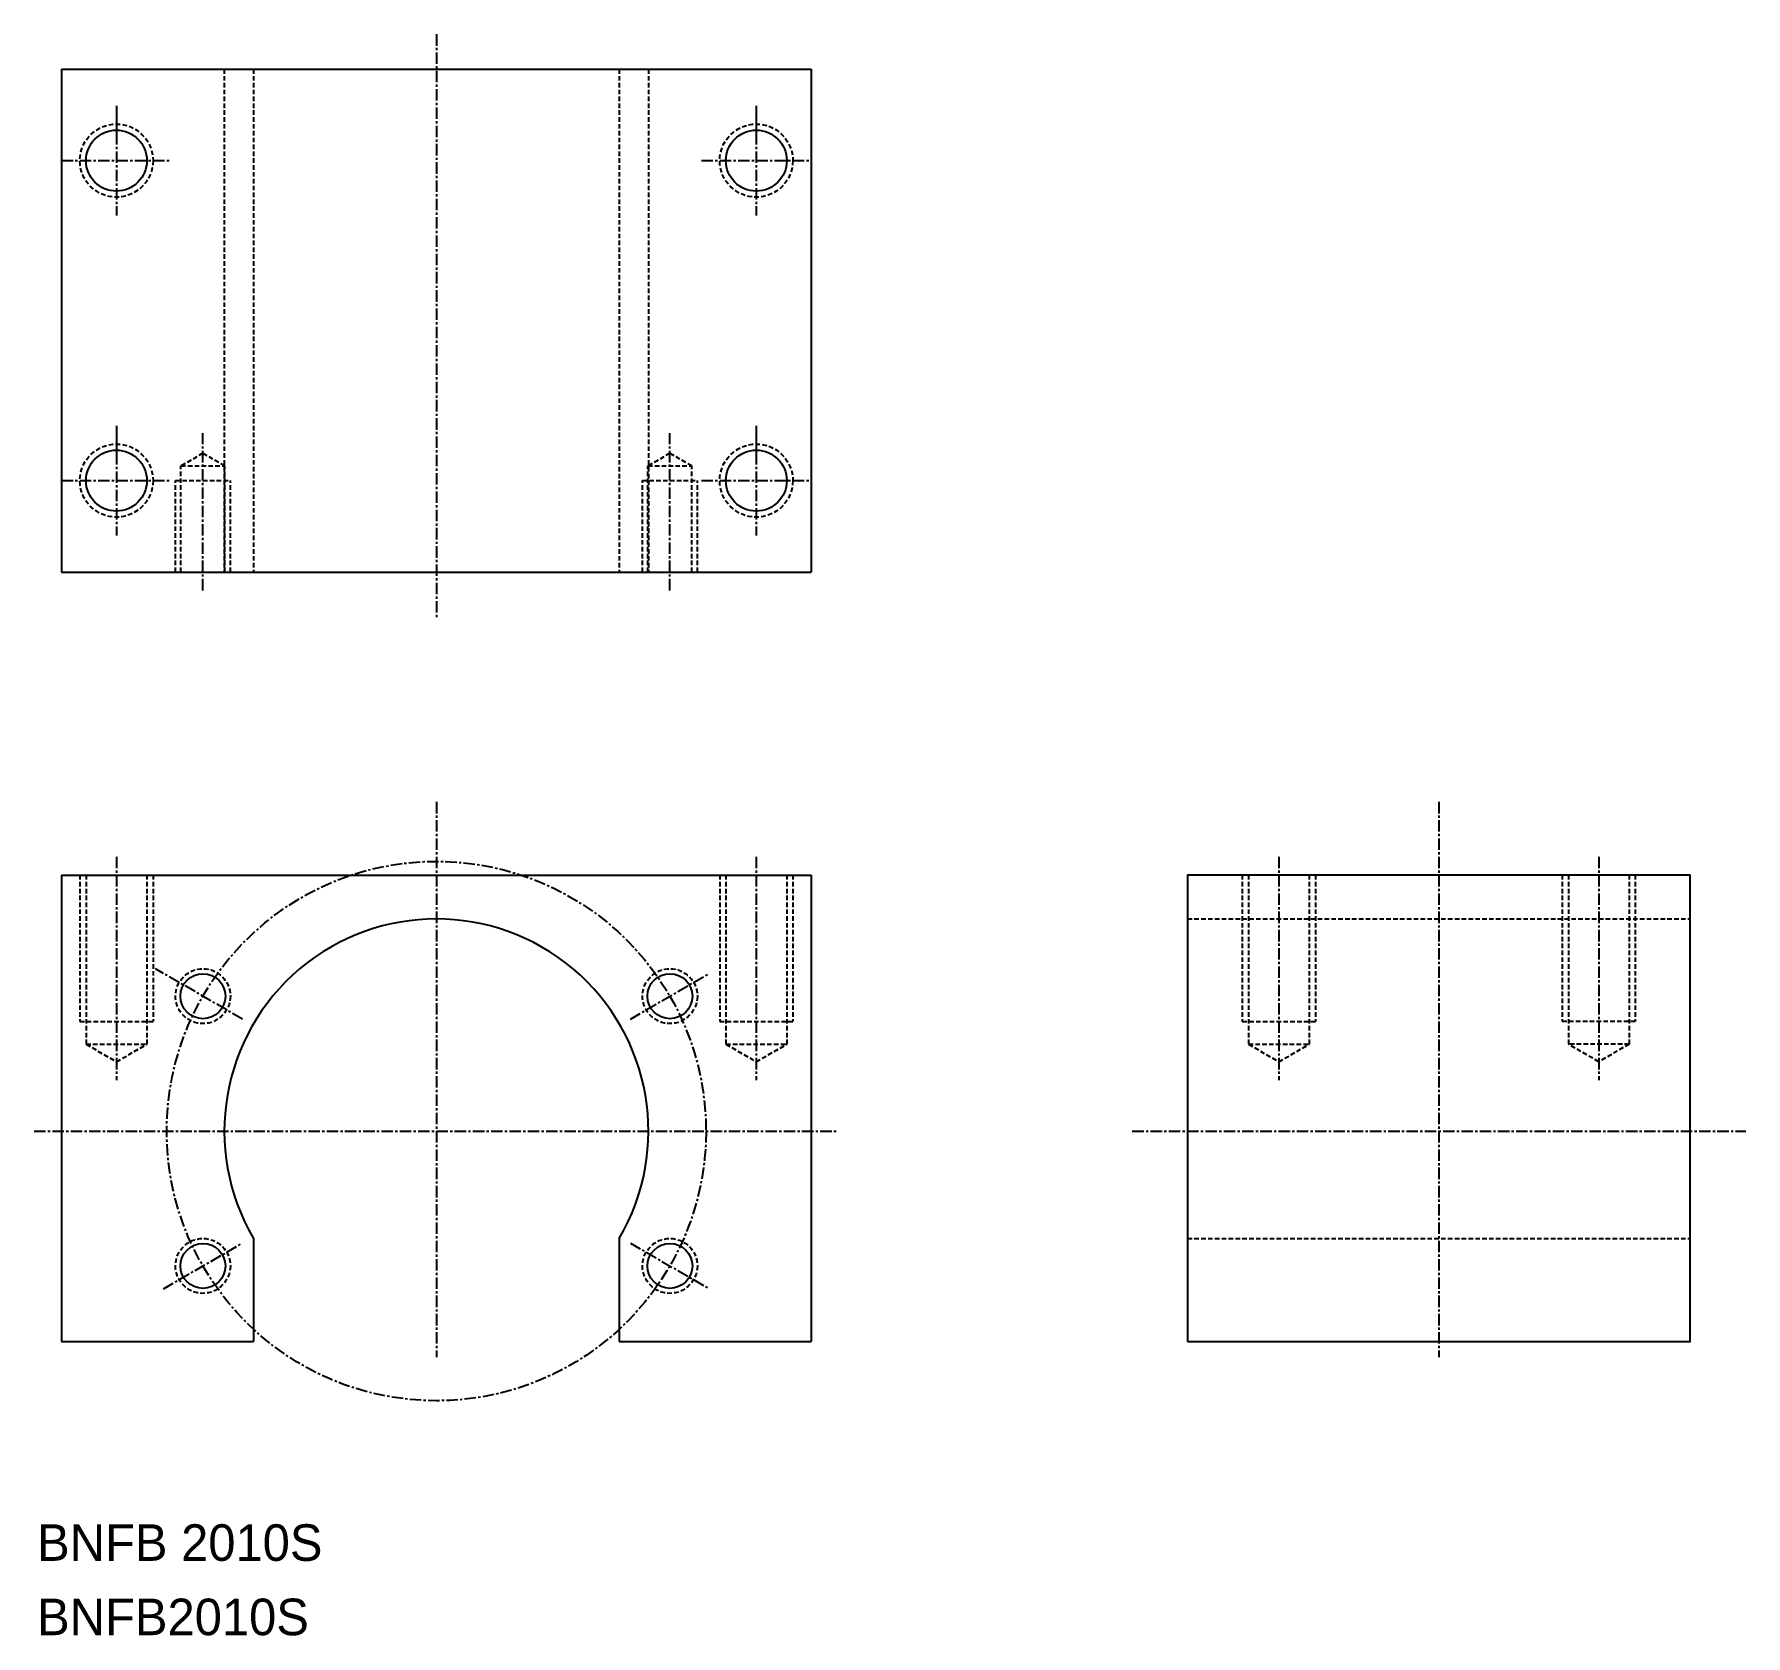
# Model space of a CAD drawing. Extents: x 4 to 191, y 3 to 178.
import ezdxf

# ---------------------------------------------------------------- set-up
doc = ezdxf.new("R2010")
doc.units = 0
doc.linetypes.add('CENTER', pattern=[2, 1.25, -0.25, 0.25, -0.25])
doc.linetypes.add('DASHED', pattern=[0.75, 0.5, -0.25])
doc.layers.get('0').update_dxf_attribs({"linetype": 'CONTINUOUS'})
doc.layers.add('CENTER', color=1, linetype='CENTER')

msp = doc.modelspace()

# ---------------------------------------------------------------- linework, layer by layer
at = {"color": 7, "linetype": 'CONTINUOUS'}
for p, q in [((6.71, 173.92), (6.71, 118.92)), ((6.71, 173.92), (88.71, 173.92)), ((88.71, 173.92), (88.71, 118.92)), ((6.71, 118.92), (88.71, 118.92)), ((6.71, 85.78), (6.71, 34.78)), ((6.71, 85.78), (88.71, 85.78)), ((27.21, 85.78), (27.21, 85.78)), ((47.71, 85.78), (47.71, 85.78)), ((88.71, 85.78), (88.71, 34.78)), ((27.71, 46.02), (27.71, 34.78)), ((67.71, 46.02), (67.71, 34.78)), ((6.71, 34.78), (27.71, 34.78)), ((67.71, 34.78), (88.71, 34.78))]:
    msp.add_line(p, q, dxfattribs=at)
at = {"color": 3, "linetype": 'DASHED'}
for p, q in [((24.51, 173.92), (24.51, 118.92)), ((27.71, 173.92), (27.71, 118.92)), ((67.71, 173.92), (67.71, 118.92)), ((70.91, 173.92), (70.91, 118.92)), ((22.17, 131.91), (19.77, 130.52)), ((24.57, 130.52), (22.17, 131.91)), ((73.26, 131.91), (70.86, 130.52)), ((75.66, 130.52), (73.26, 131.91)), ((19.77, 118.92), (19.77, 130.52)), ((19.77, 130.52), (24.57, 130.52)), ((24.57, 118.92), (24.57, 130.52)), ((70.86, 118.92), (70.86, 130.52)), ((70.86, 130.52), (75.66, 130.52)), ((75.66, 118.92), (75.66, 130.52)), ((19.17, 118.92), (19.17, 128.92)), ((19.17, 128.92), (25.17, 128.92)), ((25.17, 118.92), (25.17, 128.92)), ((70.26, 118.92), (70.26, 128.92)), ((70.26, 128.92), (76.26, 128.92)), ((76.26, 118.92), (76.26, 128.92)), ((8.71, 85.78), (8.71, 69.78)), ((9.39, 85.78), (9.39, 67.28)), ((16.04, 85.78), (16.04, 67.28)), ((16.71, 85.78), (16.71, 69.78)), ((78.71, 85.78), (78.71, 69.78)), ((79.39, 85.78), (79.39, 67.28)), ((86.04, 85.78), (86.04, 67.28)), ((86.71, 85.78), (86.71, 69.78)), ((135.88, 85.78), (135.88, 69.78)), ((136.56, 85.78), (136.56, 67.28)), ((143.21, 85.78), (143.21, 67.28)), ((143.88, 85.78), (143.88, 69.78)), ((170.88, 85.78), (170.88, 69.78)), ((171.56, 85.78), (171.56, 67.28)), ((178.21, 85.78), (178.21, 67.28)), ((178.88, 85.78), (178.88, 69.78)), ((129.88, 80.98), (184.88, 80.98)), ((8.71, 69.78), (16.71, 69.78)), ((78.71, 69.78), (86.71, 69.78)), ((135.88, 69.78), (143.88, 69.78)), ((178.88, 69.78), (170.88, 69.78)), ((9.39, 67.28), (16.04, 67.28)), ((9.39, 67.28), (12.71, 65.36)), ((12.71, 65.36), (16.04, 67.28)), ((79.39, 67.28), (86.04, 67.28)), ((79.39, 67.28), (82.71, 65.36)), ((82.71, 65.36), (86.04, 67.28)), ((136.56, 67.28), (143.21, 67.28)), ((136.56, 67.28), (139.88, 65.36)), ((139.88, 65.36), (143.21, 67.28)), ((178.21, 67.28), (171.56, 67.28)), ((174.88, 65.36), (171.56, 67.28)), ((178.21, 67.28), (174.88, 65.36)), ((129.88, 46.02), (184.88, 46.02))]:
    msp.add_line(p, q, dxfattribs=at)
at = {"color": 7, "linetype": 'CONTINUOUS'}
msp.add_lwpolyline([(129.88, 34.78), (184.88, 34.78), (184.88, 85.78), (129.88, 85.78)], close=True, dxfattribs=at)
at = {"color": 3, "linetype": 'DASHED'}
for centre, radius in [((12.71, 163.92), 4), ((82.71, 163.92), 4), ((12.71, 128.92), 4), ((82.71, 128.92), 4), ((22.17, 72.53), 3), ((73.26, 72.53), 3), ((22.17, 43.03), 3), ((73.26, 43.03), 3)]:
    msp.add_circle(centre, radius, dxfattribs=at)
at = {"color": 7, "linetype": 'CONTINUOUS'}
for centre, radius in [((12.71, 163.92), 3.33), ((82.71, 163.92), 3.33), ((12.71, 128.92), 3.33), ((82.71, 128.92), 3.33), ((22.17, 72.53), 2.46), ((73.26, 72.53), 2.46), ((22.17, 43.03), 2.46), ((73.26, 43.03), 2.46)]:
    msp.add_circle(centre, radius, dxfattribs=at)
msp.add_arc((47.71, 57.78), 23.2, 329.5497, 210.4503, dxfattribs=at)
at = {"layer": 'CENTER', "color": 1, "linetype": 'CENTER'}
for p, q in [((47.71, 177.74), (47.71, 113.92)), ((12.71, 169.92), (12.71, 166.92)), ((12.71, 168.92), (12.71, 157.92)), ((82.71, 169.92), (82.71, 166.92)), ((82.71, 168.92), (82.71, 157.92)), ((6.71, 163.92), (18.71, 163.92)), ((76.71, 163.92), (88.71, 163.92)), ((12.71, 134.92), (12.71, 131.92)), ((82.71, 134.92), (82.71, 131.92)), ((12.71, 133.92), (12.71, 122.92)), ((22.17, 116.92), (22.17, 134.1)), ((73.26, 116.92), (73.26, 134.1)), ((82.71, 133.92), (82.71, 122.92)), ((6.71, 128.92), (18.71, 128.92)), ((76.71, 128.92), (88.71, 128.92)), ((47.71, 93.78), (47.71, 33.06)), ((157.38, 93.78), (157.38, 33.06)), ((12.71, 87.78), (12.71, 63.36)), ((82.71, 87.78), (82.71, 63.36)), ((139.88, 87.78), (139.88, 63.36)), ((174.88, 87.78), (174.88, 63.36)), ((26.5, 70.03), (16.97, 75.53)), ((68.93, 70.03), (77.59, 75.03)), ((3.71, 57.78), (91.71, 57.78)), ((123.85, 57.78), (190.96, 57.78)), ((17.84, 40.53), (26.5, 45.53)), ((68.93, 45.53), (77.59, 40.53))]:
    msp.add_line(p, q, dxfattribs=at)
msp.add_circle((47.71, 57.78), 29.5, dxfattribs=at)

# ---------------------------------------------------------------- texts
at = {"color": 7, "linetype": 'CONTINUOUS'}
for s, p in [('BNFB 2010S', (4.03, 10.77)), ('BNFB2010S', (4.03, 2.64))]:
    msp.add_text(s, height=4, dxfattribs=at).set_placement(p)

doc.saveas('drawing.dxf')
